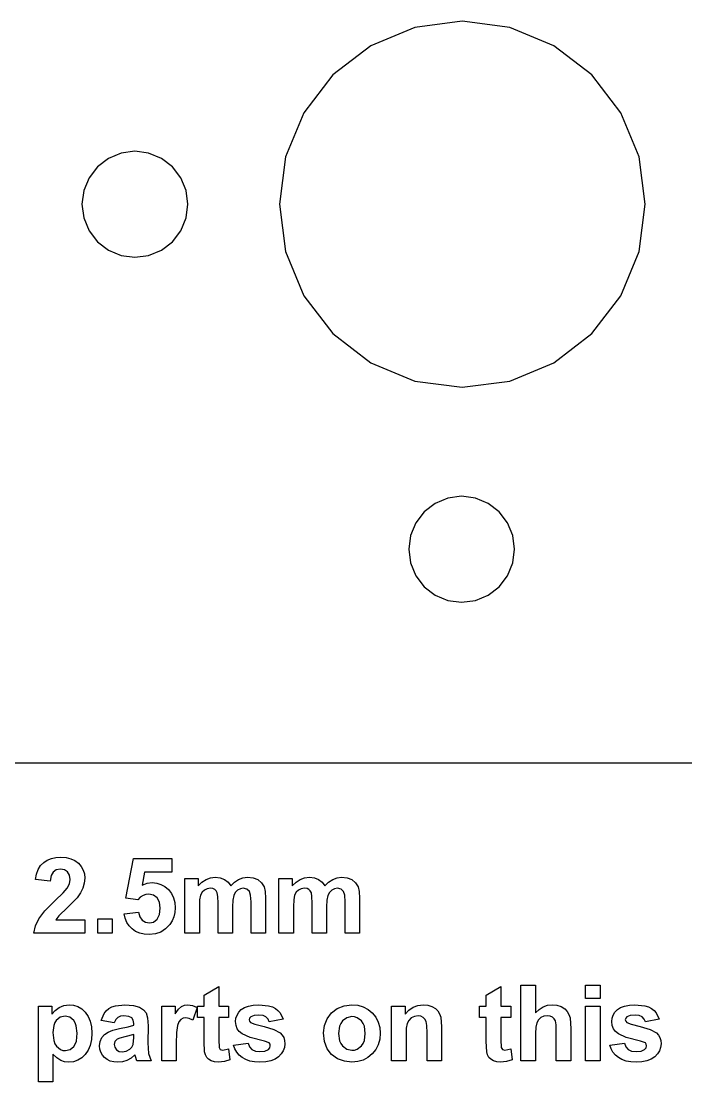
# Model space of a CAD drawing. Extents: x -235 to 145, y -3219 to -2628.
# Drawn here: x 38.3 to 72.8, y -3219.2 to -3164.2 of the extents above; entities that cross this region are included whole.
import ezdxf

# ---------------------------------------------------------------- set-up
doc = ezdxf.new("R2010")
doc.units = 0
doc.layers.add('Layer0', color=7, linetype='Continuous', true_color=0xffffff)
doc.layers.add('Mild Steel 2.5mm', color=7, linetype='Continuous', true_color=0xffffff)

msp = doc.modelspace()

# ---------------------------------------------------------------- linework, layer by layer
at = {"layer": 'Layer0'}
for p, q in [((61.234, -3164.19), (58.775, -3164.514)), ((63.693, -3164.514), (61.234, -3164.19)), ((58.775, -3164.514), (56.484, -3165.463)), ((65.984, -3165.463), (63.693, -3164.514)), ((56.484, -3165.463), (54.516, -3166.973)), ((67.951, -3166.973), (65.984, -3165.463)), ((54.516, -3166.973), (53.007, -3168.94)), ((69.461, -3168.94), (67.951, -3166.973)), ((53.007, -3168.94), (52.057, -3171.232)), ((70.41, -3171.232), (69.461, -3168.94)), ((43.522, -3171.034), (42.859, -3171.309)), ((44.234, -3170.94), (43.522, -3171.034)), ((44.946, -3171.034), (44.234, -3170.94)), ((45.609, -3171.309), (44.946, -3171.034)), ((42.859, -3171.309), (42.289, -3171.746)), ((46.178, -3171.746), (45.609, -3171.309)), ((52.057, -3171.232), (51.734, -3173.69)), ((70.734, -3173.69), (70.41, -3171.232)), ((42.289, -3171.746), (41.852, -3172.315)), ((46.615, -3172.315), (46.178, -3171.746)), ((41.852, -3172.315), (41.577, -3172.979)), ((46.89, -3172.979), (46.615, -3172.315)), ((41.577, -3172.979), (41.484, -3173.69)), ((46.984, -3173.69), (46.89, -3172.979)), ((41.484, -3173.69), (41.577, -3174.402)), ((46.89, -3174.402), (46.984, -3173.69)), ((51.734, -3173.69), (52.057, -3176.149)), ((70.41, -3176.149), (70.734, -3173.69)), ((41.577, -3174.402), (41.852, -3175.065)), ((46.615, -3175.065), (46.89, -3174.402)), ((41.852, -3175.065), (42.289, -3175.635)), ((46.178, -3175.635), (46.615, -3175.065)), ((42.289, -3175.635), (42.859, -3176.072)), ((45.609, -3176.072), (46.178, -3175.635)), ((42.859, -3176.072), (43.522, -3176.347)), ((43.522, -3176.347), (44.234, -3176.44)), ((44.234, -3176.44), (44.946, -3176.347)), ((44.946, -3176.347), (45.609, -3176.072)), ((52.057, -3176.149), (53.007, -3178.44)), ((69.461, -3178.44), (70.41, -3176.149)), ((53.007, -3178.44), (54.516, -3180.408)), ((67.951, -3180.408), (69.461, -3178.44)), ((54.516, -3180.408), (56.484, -3181.918)), ((65.984, -3181.918), (67.951, -3180.408)), ((56.484, -3181.918), (58.775, -3182.867)), ((63.693, -3182.867), (65.984, -3181.918)), ((58.775, -3182.867), (61.234, -3183.19)), ((61.234, -3183.19), (63.693, -3182.867)), ((60.488, -3188.944), (59.825, -3189.219)), ((61.2, -3188.85), (60.488, -3188.944)), ((61.912, -3188.944), (61.2, -3188.85)), ((62.575, -3189.219), (61.912, -3188.944)), ((59.255, -3189.656), (58.818, -3190.225)), ((59.825, -3189.219), (59.255, -3189.656)), ((63.145, -3189.656), (62.575, -3189.219)), ((63.582, -3190.225), (63.145, -3189.656)), ((58.818, -3190.225), (58.544, -3190.888)), ((63.856, -3190.888), (63.582, -3190.225)), ((58.544, -3190.888), (58.45, -3191.6)), ((63.95, -3191.6), (63.856, -3190.888)), ((58.45, -3191.6), (58.544, -3192.312)), ((63.856, -3192.312), (63.95, -3191.6)), ((58.544, -3192.312), (58.818, -3192.975)), ((63.582, -3192.975), (63.856, -3192.312)), ((58.818, -3192.975), (59.255, -3193.545)), ((63.145, -3193.545), (63.582, -3192.975)), ((59.255, -3193.545), (59.825, -3193.982)), ((62.575, -3193.982), (63.145, -3193.545)), ((59.825, -3193.982), (60.488, -3194.256)), ((61.912, -3194.256), (62.575, -3193.982)), ((60.488, -3194.256), (61.2, -3194.35)), ((61.2, -3194.35), (61.912, -3194.256)), ((12.034, -3202.69), (110.434, -3202.69))]:
    msp.add_line(p, q, dxfattribs=at)
at = {"layer": 'Mild Steel 2.5mm'}
for p, q in [((39.338, -3208.015, 0.02), (39.497, -3207.857, 0.02)), ((39.497, -3207.857, 0.02), (39.685, -3207.739, 0.02)), ((39.685, -3207.739, 0.02), (39.895, -3207.654, 0.02)), ((39.895, -3207.654, 0.02), (40.128, -3207.603, 0.02)), ((40.128, -3207.603, 0.02), (40.382, -3207.586, 0.02)), ((40.382, -3207.586, 0.02), (40.658, -3207.606, 0.02)), ((40.658, -3207.606, 0.02), (40.902, -3207.665, 0.02)), ((40.902, -3207.665, 0.02), (41.115, -3207.763, 0.02)), ((41.115, -3207.763, 0.02), (41.297, -3207.9, 0.02)), ((41.297, -3207.9, 0.02), (41.443, -3208.067, 0.02)), ((43.768, -3209.703, 0.02), (44.154, -3207.656, 0.02)), ((44.154, -3207.656, 0.02), (46.148, -3207.656, 0.02)), ((46.148, -3207.656, 0.02), (46.148, -3208.362, 0.02)), ((39.076, -3208.751, 0.02), (39.127, -3208.461, 0.02)), ((39.127, -3208.461, 0.02), (39.215, -3208.216, 0.02)), ((39.215, -3208.216, 0.02), (39.338, -3208.015, 0.02)), ((39.988, -3208.354, 0.02), (39.878, -3208.543, 0.02)), ((40.152, -3208.247, 0.02), (39.988, -3208.354, 0.02)), ((40.363, -3208.211, 0.02), (40.152, -3208.247, 0.02)), ((40.576, -3208.245, 0.02), (40.363, -3208.211, 0.02)), ((40.738, -3208.347, 0.02), (40.576, -3208.245, 0.02)), ((40.839, -3208.512, 0.02), (40.738, -3208.347, 0.02)), ((41.443, -3208.067, 0.02), (41.547, -3208.252, 0.02)), ((41.547, -3208.252, 0.02), (41.609, -3208.457, 0.02)), ((41.609, -3208.457, 0.02), (41.63, -3208.681, 0.02)), ((44.726, -3208.362, 0.02), (44.608, -3209.03, 0.02)), ((46.148, -3208.362, 0.02), (44.726, -3208.362, 0.02)), ((39.827, -3208.826, 0.02), (39.076, -3208.751, 0.02)), ((39.878, -3208.543, 0.02), (39.827, -3208.826, 0.02)), ((40.718, -3209.196, 0.02), (40.834, -3208.964, 0.02)), ((40.834, -3208.964, 0.02), (40.873, -3208.735, 0.02)), ((40.873, -3208.735, 0.02), (40.839, -3208.512, 0.02)), ((41.606, -3208.94, 0.02), (41.535, -3209.187, 0.02)), ((41.63, -3208.681, 0.02), (41.606, -3208.94, 0.02)), ((44.608, -3209.03, 0.02), (44.862, -3208.935, 0.02)), ((44.862, -3208.935, 0.02), (45.123, -3208.904, 0.02)), ((45.123, -3208.904, 0.02), (45.364, -3208.926, 0.02)), ((45.364, -3208.926, 0.02), (45.586, -3208.995, 0.02)), ((45.586, -3208.995, 0.02), (45.789, -3209.109, 0.02)), ((46.826, -3208.686, 0.02), (47.521, -3208.686, 0.02)), ((46.826, -3211.535, 0.02), (46.826, -3208.686, 0.02)), ((47.521, -3208.686, 0.02), (47.521, -3209.075, 0.02)), ((47.521, -3209.075, 0.02), (47.716, -3208.877, 0.02)), ((47.716, -3208.877, 0.02), (47.93, -3208.735, 0.02)), ((47.93, -3208.735, 0.02), (48.16, -3208.65, 0.02)), ((48.16, -3208.65, 0.02), (48.409, -3208.622, 0.02)), ((48.409, -3208.622, 0.02), (48.665, -3208.65, 0.02)), ((48.665, -3208.65, 0.02), (48.884, -3208.735, 0.02)), ((48.884, -3208.735, 0.02), (49.067, -3208.876, 0.02)), ((49.067, -3208.876, 0.02), (49.214, -3209.075, 0.02)), ((49.214, -3209.075, 0.02), (49.409, -3208.876, 0.02)), ((49.409, -3208.876, 0.02), (49.619, -3208.735, 0.02)), ((49.619, -3208.735, 0.02), (49.844, -3208.65, 0.02)), ((49.844, -3208.65, 0.02), (50.083, -3208.622, 0.02)), ((50.083, -3208.622, 0.02), (50.373, -3208.654, 0.02)), ((50.373, -3208.654, 0.02), (50.614, -3208.749, 0.02)), ((50.614, -3208.749, 0.02), (50.804, -3208.907, 0.02)), ((50.804, -3208.907, 0.02), (50.939, -3209.124, 0.02)), ((51.712, -3208.686, 0.02), (52.406, -3208.686, 0.02)), ((51.712, -3211.535, 0.02), (51.712, -3208.686, 0.02)), ((52.406, -3208.686, 0.02), (52.406, -3209.075, 0.02)), ((52.406, -3209.075, 0.02), (52.602, -3208.877, 0.02)), ((52.602, -3208.877, 0.02), (52.815, -3208.735, 0.02)), ((52.815, -3208.735, 0.02), (53.046, -3208.65, 0.02)), ((53.046, -3208.65, 0.02), (53.294, -3208.622, 0.02)), ((53.294, -3208.622, 0.02), (53.55, -3208.65, 0.02)), ((53.55, -3208.65, 0.02), (53.769, -3208.735, 0.02)), ((53.769, -3208.735, 0.02), (53.952, -3208.876, 0.02)), ((53.952, -3208.876, 0.02), (54.099, -3209.075, 0.02)), ((54.099, -3209.075, 0.02), (54.294, -3208.876, 0.02)), ((54.294, -3208.876, 0.02), (54.504, -3208.735, 0.02)), ((54.504, -3208.735, 0.02), (54.729, -3208.65, 0.02)), ((54.729, -3208.65, 0.02), (54.968, -3208.622, 0.02)), ((54.968, -3208.622, 0.02), (55.258, -3208.654, 0.02)), ((55.258, -3208.654, 0.02), (55.5, -3208.749, 0.02)), ((55.5, -3208.749, 0.02), (55.689, -3208.907, 0.02)), ((55.689, -3208.907, 0.02), (55.824, -3209.124, 0.02)), ((40.093, -3209.84, 0.02), (40.504, -3209.442, 0.02)), ((40.504, -3209.442, 0.02), (40.718, -3209.196, 0.02)), ((41.411, -3209.432, 0.02), (41.233, -3209.69, 0.02)), ((41.535, -3209.187, 0.02), (41.411, -3209.432, 0.02)), ((44.804, -3209.523, 0.02), (44.654, -3209.576, 0.02)), ((44.962, -3209.505, 0.02), (44.804, -3209.523, 0.02)), ((45.197, -3209.55, 0.02), (44.962, -3209.505, 0.02)), ((45.384, -3209.686, 0.02), (45.197, -3209.55, 0.02)), ((45.789, -3209.109, 0.02), (45.973, -3209.268, 0.02)), ((45.973, -3209.268, 0.02), (46.126, -3209.464, 0.02)), ((46.126, -3209.464, 0.02), (46.235, -3209.688, 0.02)), ((47.64, -3209.564, 0.02), (47.595, -3209.799, 0.02)), ((47.721, -3209.407, 0.02), (47.64, -3209.564, 0.02)), ((47.84, -3209.293, 0.02), (47.721, -3209.407, 0.02)), ((47.989, -3209.222, 0.02), (47.84, -3209.293, 0.02)), ((48.154, -3209.199, 0.02), (47.989, -3209.222, 0.02)), ((48.284, -3209.213, 0.02), (48.154, -3209.199, 0.02)), ((48.384, -3209.258, 0.02), (48.284, -3209.213, 0.02)), ((48.457, -3209.332, 0.02), (48.384, -3209.258, 0.02)), ((48.508, -3209.438, 0.02), (48.457, -3209.332, 0.02)), ((48.539, -3209.632, 0.02), (48.508, -3209.438, 0.02)), ((49.445, -3209.414, 0.02), (49.364, -3209.578, 0.02)), ((49.565, -3209.295, 0.02), (49.445, -3209.414, 0.02)), ((49.71, -3209.223, 0.02), (49.565, -3209.295, 0.02)), ((49.863, -3209.199, 0.02), (49.71, -3209.223, 0.02)), ((50.052, -3209.239, 0.02), (49.863, -3209.199, 0.02)), ((50.185, -3209.36, 0.02), (50.052, -3209.239, 0.02)), ((50.243, -3209.558, 0.02), (50.185, -3209.36, 0.02)), ((50.263, -3209.907, 0.02), (50.243, -3209.558, 0.02)), ((50.939, -3209.124, 0.02), (50.997, -3209.362, 0.02)), ((50.997, -3209.362, 0.02), (51.017, -3209.714, 0.02)), ((52.526, -3209.564, 0.02), (52.481, -3209.799, 0.02)), ((52.606, -3209.407, 0.02), (52.526, -3209.564, 0.02)), ((52.726, -3209.293, 0.02), (52.606, -3209.407, 0.02)), ((52.874, -3209.222, 0.02), (52.726, -3209.293, 0.02)), ((53.04, -3209.199, 0.02), (52.874, -3209.222, 0.02)), ((53.169, -3209.213, 0.02), (53.04, -3209.199, 0.02)), ((53.269, -3209.258, 0.02), (53.169, -3209.213, 0.02)), ((53.342, -3209.332, 0.02), (53.269, -3209.258, 0.02)), ((53.394, -3209.438, 0.02), (53.342, -3209.332, 0.02)), ((53.424, -3209.632, 0.02), (53.394, -3209.438, 0.02)), ((54.331, -3209.414, 0.02), (54.249, -3209.578, 0.02)), ((54.451, -3209.295, 0.02), (54.331, -3209.414, 0.02)), ((54.595, -3209.223, 0.02), (54.451, -3209.295, 0.02)), ((54.748, -3209.199, 0.02), (54.595, -3209.223, 0.02)), ((54.938, -3209.239, 0.02), (54.748, -3209.199, 0.02)), ((55.07, -3209.36, 0.02), (54.938, -3209.239, 0.02)), ((55.129, -3209.558, 0.02), (55.07, -3209.36, 0.02)), ((55.148, -3209.907, 0.02), (55.129, -3209.558, 0.02)), ((55.824, -3209.124, 0.02), (55.883, -3209.362, 0.02)), ((55.883, -3209.362, 0.02), (55.902, -3209.714, 0.02)), ((39.564, -3210.369, 0.02), (40.093, -3209.84, 0.02)), ((41.233, -3209.69, 0.02), (40.739, -3210.191, 0.02)), ((44.38, -3209.792, 0.02), (43.768, -3209.703, 0.02)), ((44.513, -3209.666, 0.02), (44.38, -3209.792, 0.02)), ((44.654, -3209.576, 0.02), (44.513, -3209.666, 0.02)), ((45.506, -3209.912, 0.02), (45.384, -3209.686, 0.02)), ((45.547, -3210.229, 0.02), (45.506, -3209.912, 0.02)), ((46.235, -3209.688, 0.02), (46.3, -3209.938, 0.02)), ((46.3, -3209.938, 0.02), (46.322, -3210.216, 0.02)), ((47.595, -3209.799, 0.02), (47.58, -3210.151, 0.02)), ((48.549, -3209.974, 0.02), (48.539, -3209.632, 0.02)), ((48.549, -3211.535, 0.02), (48.549, -3209.974, 0.02)), ((49.318, -3209.819, 0.02), (49.302, -3210.167, 0.02)), ((49.364, -3209.578, 0.02), (49.318, -3209.819, 0.02)), ((50.263, -3211.535, 0.02), (50.263, -3209.907, 0.02)), ((51.017, -3209.714, 0.02), (51.017, -3211.535, 0.02)), ((52.481, -3209.799, 0.02), (52.465, -3210.151, 0.02)), ((53.434, -3209.974, 0.02), (53.424, -3209.632, 0.02)), ((53.434, -3211.535, 0.02), (53.434, -3209.974, 0.02)), ((54.203, -3209.819, 0.02), (54.188, -3210.167, 0.02)), ((54.249, -3209.578, 0.02), (54.203, -3209.819, 0.02)), ((55.148, -3211.535, 0.02), (55.148, -3209.907, 0.02)), ((55.902, -3209.714, 0.02), (55.902, -3211.535, 0.02)), ((39.245, -3210.783, 0.02), (39.564, -3210.369, 0.02)), ((40.287, -3210.626, 0.02), (40.133, -3210.835, 0.02)), ((40.739, -3210.191, 0.02), (40.287, -3210.626, 0.02)), ((43.677, -3210.524, 0.02), (44.428, -3210.446, 0.02)), ((43.727, -3210.758, 0.02), (43.677, -3210.524, 0.02)), ((44.428, -3210.446, 0.02), (44.492, -3210.675, 0.02)), ((45.383, -3210.807, 0.02), (45.506, -3210.567, 0.02)), ((45.506, -3210.567, 0.02), (45.547, -3210.229, 0.02)), ((46.304, -3210.452, 0.02), (46.251, -3210.675, 0.02)), ((46.322, -3210.216, 0.02), (46.304, -3210.452, 0.02)), ((47.58, -3210.151, 0.02), (47.58, -3211.535, 0.02)), ((49.302, -3210.167, 0.02), (49.302, -3211.535, 0.02)), ((52.465, -3210.151, 0.02), (52.465, -3211.535, 0.02)), ((54.188, -3210.167, 0.02), (54.188, -3211.535, 0.02)), ((38.987, -3211.535, 0.02), (39.073, -3211.149, 0.02)), ((39.073, -3211.149, 0.02), (39.245, -3210.783, 0.02)), ((40.133, -3210.835, 0.02), (41.63, -3210.835, 0.02)), ((41.63, -3210.835, 0.02), (41.63, -3211.535, 0.02)), ((42.3, -3211.535, 0.02), (42.3, -3210.782, 0.02)), ((42.3, -3210.782, 0.02), (43.054, -3210.782, 0.02)), ((43.054, -3210.782, 0.02), (43.054, -3211.535, 0.02)), ((43.813, -3210.967, 0.02), (43.727, -3210.758, 0.02)), ((43.933, -3211.151, 0.02), (43.813, -3210.967, 0.02)), ((44.087, -3211.31, 0.02), (43.933, -3211.151, 0.02)), ((44.492, -3210.675, 0.02), (44.618, -3210.85, 0.02)), ((44.618, -3210.85, 0.02), (44.789, -3210.962, 0.02)), ((44.789, -3210.962, 0.02), (44.983, -3210.999, 0.02)), ((44.983, -3210.999, 0.02), (45.201, -3210.951, 0.02)), ((45.201, -3210.951, 0.02), (45.383, -3210.807, 0.02)), ((46.04, -3211.082, 0.02), (45.83, -3211.31, 0.02)), ((46.163, -3210.885, 0.02), (46.04, -3211.082, 0.02)), ((46.251, -3210.675, 0.02), (46.163, -3210.885, 0.02)), ((41.63, -3211.535, 0.02), (38.987, -3211.535, 0.02)), ((43.054, -3211.535, 0.02), (42.3, -3211.535, 0.02)), ((44.271, -3211.438, 0.02), (44.087, -3211.31, 0.02)), ((44.481, -3211.529, 0.02), (44.271, -3211.438, 0.02)), ((44.715, -3211.584, 0.02), (44.481, -3211.529, 0.02)), ((44.975, -3211.602, 0.02), (44.715, -3211.584, 0.02)), ((45.297, -3211.57, 0.02), (44.975, -3211.602, 0.02)), ((45.582, -3211.472, 0.02), (45.297, -3211.57, 0.02)), ((45.83, -3211.31, 0.02), (45.582, -3211.472, 0.02)), ((47.58, -3211.535, 0.02), (46.826, -3211.535, 0.02)), ((49.302, -3211.535, 0.02), (48.549, -3211.535, 0.02)), ((51.017, -3211.535, 0.02), (50.263, -3211.535, 0.02)), ((52.465, -3211.535, 0.02), (51.712, -3211.535, 0.02)), ((54.188, -3211.535, 0.02), (53.434, -3211.535, 0.02)), ((55.902, -3211.535, 0.02), (55.148, -3211.535, 0.02)), ((47.83, -3214.744, 0.02), (48.586, -3214.304, 0.02)), ((48.586, -3214.304, 0.02), (48.586, -3215.31, 0.02)), ((62.48, -3214.744, 0.02), (63.237, -3214.304, 0.02)), ((63.237, -3214.304, 0.02), (63.237, -3215.31, 0.02)), ((64.272, -3218.159, 0.02), (64.272, -3214.226, 0.02)), ((64.272, -3214.226, 0.02), (65.026, -3214.226, 0.02)), ((65.026, -3214.226, 0.02), (65.026, -3215.672, 0.02)), ((67.631, -3214.924, 0.02), (67.631, -3214.226, 0.02)), ((67.631, -3214.226, 0.02), (68.385, -3214.226, 0.02)), ((68.385, -3214.226, 0.02), (68.385, -3214.924, 0.02)), ((47.83, -3215.31, 0.02), (47.83, -3214.744, 0.02)), ((62.48, -3215.31, 0.02), (62.48, -3214.744, 0.02)), ((68.385, -3214.924, 0.02), (67.631, -3214.924, 0.02)), ((39.223, -3215.31, 0.02), (39.926, -3215.31, 0.02)), ((39.223, -3219.243, 0.02), (39.223, -3215.31, 0.02)), ((39.926, -3215.31, 0.02), (39.926, -3215.729, 0.02)), ((39.926, -3215.729, 0.02), (40.087, -3215.534, 0.02)), ((40.087, -3215.534, 0.02), (40.296, -3215.38, 0.02)), ((40.296, -3215.38, 0.02), (40.543, -3215.279, 0.02)), ((40.543, -3215.279, 0.02), (40.814, -3215.246, 0.02)), ((40.814, -3215.246, 0.02), (41.053, -3215.27, 0.02)), ((41.053, -3215.27, 0.02), (41.273, -3215.343, 0.02)), ((41.273, -3215.343, 0.02), (41.474, -3215.464, 0.02)), ((41.474, -3215.464, 0.02), (41.657, -3215.635, 0.02)), ((42.637, -3215.696, 0.02), (42.747, -3215.557, 0.02)), ((42.747, -3215.557, 0.02), (42.877, -3215.444, 0.02)), ((42.877, -3215.444, 0.02), (43.035, -3215.357, 0.02)), ((43.035, -3215.357, 0.02), (43.227, -3215.295, 0.02)), ((43.227, -3215.295, 0.02), (43.714, -3215.246, 0.02)), ((43.714, -3215.246, 0.02), (44.154, -3215.276, 0.02)), ((44.154, -3215.276, 0.02), (44.465, -3215.365, 0.02)), ((44.465, -3215.365, 0.02), (44.676, -3215.501, 0.02)), ((44.676, -3215.501, 0.02), (44.813, -3215.668, 0.02)), ((45.624, -3218.159, 0.02), (45.624, -3215.31, 0.02)), ((45.624, -3215.31, 0.02), (46.325, -3215.31, 0.02)), ((46.325, -3215.31, 0.02), (46.325, -3215.715, 0.02)), ((46.325, -3215.715, 0.02), (46.495, -3215.477, 0.02)), ((46.495, -3215.477, 0.02), (46.648, -3215.337, 0.02)), ((46.648, -3215.337, 0.02), (46.801, -3215.268, 0.02)), ((46.801, -3215.268, 0.02), (46.974, -3215.246, 0.02)), ((46.974, -3215.246, 0.02), (47.227, -3215.281, 0.02)), ((47.227, -3215.281, 0.02), (47.47, -3215.388, 0.02)), ((47.47, -3215.388, 0.02), (47.237, -3216.045, 0.02)), ((47.484, -3215.911, 0.02), (47.484, -3215.31, 0.02)), ((47.484, -3215.31, 0.02), (47.83, -3215.31, 0.02)), ((48.586, -3215.31, 0.02), (49.101, -3215.31, 0.02)), ((49.101, -3215.31, 0.02), (49.101, -3215.911, 0.02)), ((49.628, -3215.631, 0.02), (49.756, -3215.498, 0.02)), ((49.756, -3215.498, 0.02), (49.922, -3215.388, 0.02)), ((49.922, -3215.388, 0.02), (50.129, -3215.309, 0.02)), ((50.129, -3215.309, 0.02), (50.376, -3215.261, 0.02)), ((50.376, -3215.261, 0.02), (50.663, -3215.246, 0.02)), ((50.663, -3215.246, 0.02), (51.172, -3215.293, 0.02)), ((51.172, -3215.293, 0.02), (51.371, -3215.353, 0.02)), ((51.371, -3215.353, 0.02), (51.532, -3215.436, 0.02)), ((51.532, -3215.436, 0.02), (51.663, -3215.543, 0.02)), ((51.663, -3215.543, 0.02), (51.772, -3215.672, 0.02)), ((54.441, -3215.657, 0.02), (54.742, -3215.431, 0.02)), ((54.742, -3215.431, 0.02), (55.101, -3215.292, 0.02)), ((55.101, -3215.292, 0.02), (55.5, -3215.246, 0.02)), ((55.5, -3215.246, 0.02), (55.808, -3215.272, 0.02)), ((55.808, -3215.272, 0.02), (56.088, -3215.351, 0.02)), ((56.088, -3215.351, 0.02), (56.338, -3215.482, 0.02)), ((56.338, -3215.482, 0.02), (56.559, -3215.666, 0.02)), ((57.557, -3218.159, 0.02), (57.557, -3215.31, 0.02)), ((57.557, -3215.31, 0.02), (58.258, -3215.31, 0.02)), ((58.258, -3215.31, 0.02), (58.258, -3215.729, 0.02)), ((58.258, -3215.729, 0.02), (58.456, -3215.517, 0.02)), ((58.456, -3215.517, 0.02), (58.679, -3215.366, 0.02)), ((58.679, -3215.366, 0.02), (58.926, -3215.276, 0.02)), ((58.926, -3215.276, 0.02), (59.196, -3215.246, 0.02)), ((59.196, -3215.246, 0.02), (59.435, -3215.268, 0.02)), ((59.435, -3215.268, 0.02), (59.653, -3215.336, 0.02)), ((59.653, -3215.336, 0.02), (59.834, -3215.438, 0.02)), ((59.834, -3215.438, 0.02), (59.965, -3215.565, 0.02)), ((59.965, -3215.565, 0.02), (60.055, -3215.714, 0.02)), ((62.134, -3215.911, 0.02), (62.134, -3215.31, 0.02)), ((62.134, -3215.31, 0.02), (62.48, -3215.31, 0.02)), ((63.237, -3215.31, 0.02), (63.752, -3215.31, 0.02)), ((63.752, -3215.31, 0.02), (63.752, -3215.911, 0.02)), ((65.026, -3215.672, 0.02), (65.217, -3215.486, 0.02)), ((65.217, -3215.486, 0.02), (65.427, -3215.352, 0.02)), ((65.427, -3215.352, 0.02), (65.653, -3215.272, 0.02)), ((65.653, -3215.272, 0.02), (65.898, -3215.246, 0.02)), ((65.898, -3215.246, 0.02), (66.146, -3215.27, 0.02)), ((66.146, -3215.27, 0.02), (66.368, -3215.342, 0.02)), ((66.368, -3215.342, 0.02), (66.551, -3215.452, 0.02)), ((66.551, -3215.452, 0.02), (66.683, -3215.589, 0.02)), ((66.683, -3215.589, 0.02), (66.772, -3215.747, 0.02)), ((67.631, -3218.159, 0.02), (67.631, -3215.31, 0.02)), ((67.631, -3215.31, 0.02), (68.385, -3215.31, 0.02)), ((68.385, -3215.31, 0.02), (68.385, -3218.159, 0.02)), ((69.161, -3215.631, 0.02), (69.289, -3215.498, 0.02)), ((69.289, -3215.498, 0.02), (69.455, -3215.388, 0.02)), ((69.455, -3215.388, 0.02), (69.662, -3215.309, 0.02)), ((69.662, -3215.309, 0.02), (69.909, -3215.261, 0.02)), ((69.909, -3215.261, 0.02), (70.196, -3215.246, 0.02)), ((70.196, -3215.246, 0.02), (70.706, -3215.293, 0.02)), ((70.706, -3215.293, 0.02), (70.904, -3215.353, 0.02)), ((70.904, -3215.353, 0.02), (71.065, -3215.436, 0.02)), ((71.065, -3215.436, 0.02), (71.196, -3215.543, 0.02)), ((71.196, -3215.543, 0.02), (71.305, -3215.672, 0.02)), ((40.072, -3216.174, 0.02), (40.015, -3216.319, 0.02)), ((40.152, -3216.055, 0.02), (40.072, -3216.174, 0.02)), ((40.357, -3215.895, 0.02), (40.152, -3216.055, 0.02)), ((40.61, -3215.841, 0.02), (40.357, -3215.895, 0.02)), ((40.854, -3215.896, 0.02), (40.61, -3215.841, 0.02)), ((41.056, -3216.059, 0.02), (40.854, -3215.896, 0.02)), ((41.134, -3216.182, 0.02), (41.056, -3216.059, 0.02)), ((41.657, -3215.635, 0.02), (41.808, -3215.848, 0.02)), ((41.808, -3215.848, 0.02), (41.916, -3216.1, 0.02)), ((41.916, -3216.1, 0.02), (41.981, -3216.39, 0.02)), ((42.48, -3216.056, 0.02), (42.637, -3215.696, 0.02)), ((43.164, -3216.179, 0.02), (42.48, -3216.056, 0.02)), ((43.245, -3216.011, 0.02), (43.164, -3216.179, 0.02)), ((43.347, -3215.902, 0.02), (43.245, -3216.011, 0.02)), ((43.482, -3215.842, 0.02), (43.347, -3215.902, 0.02)), ((43.661, -3215.822, 0.02), (43.482, -3215.842, 0.02)), ((43.911, -3215.846, 0.02), (43.661, -3215.822, 0.02)), ((44.066, -3215.915, 0.02), (43.911, -3215.846, 0.02)), ((44.146, -3216.039, 0.02), (44.066, -3215.915, 0.02)), ((44.173, -3216.225, 0.02), (44.146, -3216.039, 0.02)), ((44.813, -3215.668, 0.02), (44.888, -3215.929, 0.02)), ((44.888, -3215.929, 0.02), (44.913, -3216.343, 0.02)), ((46.516, -3216.131, 0.02), (46.441, -3216.324, 0.02)), ((46.614, -3216.009, 0.02), (46.516, -3216.131, 0.02)), ((46.736, -3215.944, 0.02), (46.614, -3216.009, 0.02)), ((46.883, -3215.922, 0.02), (46.736, -3215.944, 0.02)), ((47.053, -3215.953, 0.02), (46.883, -3215.922, 0.02)), ((47.237, -3216.045, 0.02), (47.053, -3215.953, 0.02)), ((47.83, -3215.911, 0.02), (47.484, -3215.911, 0.02)), ((47.83, -3217.153, 0.02), (47.83, -3215.911, 0.02)), ((49.101, -3215.911, 0.02), (48.586, -3215.911, 0.02)), ((48.586, -3215.911, 0.02), (48.586, -3217.059, 0.02)), ((49.463, -3216.12, 0.02), (49.482, -3215.943, 0.02)), ((49.485, -3216.314, 0.02), (49.463, -3216.12, 0.02)), ((49.482, -3215.943, 0.02), (49.537, -3215.78, 0.02)), ((49.537, -3215.78, 0.02), (49.628, -3215.631, 0.02)), ((50.185, -3215.939, 0.02), (50.164, -3216.024, 0.02)), ((50.164, -3216.024, 0.02), (50.182, -3216.098, 0.02)), ((50.182, -3216.098, 0.02), (50.239, -3216.161, 0.02)), ((50.249, -3215.871, 0.02), (50.185, -3215.939, 0.02)), ((50.239, -3216.161, 0.02), (50.466, -3216.251, 0.02)), ((50.42, -3215.808, 0.02), (50.249, -3215.871, 0.02)), ((50.676, -3215.788, 0.02), (50.42, -3215.808, 0.02)), ((50.885, -3215.81, 0.02), (50.676, -3215.788, 0.02)), ((51.04, -3215.876, 0.02), (50.885, -3215.81, 0.02)), ((51.147, -3215.984, 0.02), (51.04, -3215.876, 0.02)), ((51.213, -3216.131, 0.02), (51.147, -3215.984, 0.02)), ((51.924, -3216, 0.02), (51.213, -3216.131, 0.02)), ((51.772, -3215.672, 0.02), (51.924, -3216, 0.02)), ((54.078, -3216.325, 0.02), (54.217, -3215.967, 0.02)), ((54.217, -3215.967, 0.02), (54.441, -3215.657, 0.02)), ((55.006, -3216.085, 0.02), (54.918, -3216.21, 0.02)), ((55.231, -3215.916, 0.02), (55.006, -3216.085, 0.02)), ((55.502, -3215.86, 0.02), (55.231, -3215.916, 0.02)), ((55.644, -3215.874, 0.02), (55.502, -3215.86, 0.02)), ((55.774, -3215.916, 0.02), (55.644, -3215.874, 0.02)), ((55.997, -3216.085, 0.02), (55.774, -3215.916, 0.02)), ((56.085, -3216.21, 0.02), (55.997, -3216.085, 0.02)), ((56.559, -3215.666, 0.02), (56.74, -3215.889, 0.02)), ((56.74, -3215.889, 0.02), (56.869, -3216.141, 0.02)), ((56.869, -3216.141, 0.02), (56.947, -3216.42, 0.02)), ((58.451, -3216.055, 0.02), (58.369, -3216.214, 0.02)), ((58.582, -3215.93, 0.02), (58.451, -3216.055, 0.02)), ((58.748, -3215.849, 0.02), (58.582, -3215.93, 0.02)), ((58.934, -3215.822, 0.02), (58.748, -3215.849, 0.02)), ((59.075, -3215.841, 0.02), (58.934, -3215.822, 0.02)), ((59.195, -3215.898, 0.02), (59.075, -3215.841, 0.02)), ((59.289, -3215.988, 0.02), (59.195, -3215.898, 0.02)), ((59.352, -3216.108, 0.02), (59.289, -3215.988, 0.02)), ((59.388, -3216.325, 0.02), (59.352, -3216.108, 0.02)), ((60.055, -3215.714, 0.02), (60.113, -3215.881, 0.02)), ((60.113, -3215.881, 0.02), (60.154, -3216.389, 0.02)), ((62.48, -3215.911, 0.02), (62.134, -3215.911, 0.02)), ((62.48, -3217.153, 0.02), (62.48, -3215.911, 0.02)), ((63.752, -3215.911, 0.02), (63.237, -3215.911, 0.02)), ((63.237, -3215.911, 0.02), (63.237, -3217.059, 0.02)), ((65.183, -3216.028, 0.02), (65.095, -3216.189, 0.02)), ((65.31, -3215.914, 0.02), (65.183, -3216.028, 0.02)), ((65.468, -3215.845, 0.02), (65.31, -3215.914, 0.02)), ((65.646, -3215.822, 0.02), (65.468, -3215.845, 0.02)), ((65.796, -3215.84, 0.02), (65.646, -3215.822, 0.02)), ((65.918, -3215.894, 0.02), (65.796, -3215.84, 0.02)), ((66.01, -3215.977, 0.02), (65.918, -3215.894, 0.02)), ((66.07, -3216.085, 0.02), (66.01, -3215.977, 0.02)), ((66.102, -3216.288, 0.02), (66.07, -3216.085, 0.02)), ((66.772, -3215.747, 0.02), (66.828, -3215.922, 0.02)), ((66.828, -3215.922, 0.02), (66.866, -3216.488, 0.02)), ((68.997, -3216.12, 0.02), (69.015, -3215.943, 0.02)), ((69.018, -3216.314, 0.02), (68.997, -3216.12, 0.02)), ((69.015, -3215.943, 0.02), (69.07, -3215.78, 0.02)), ((69.07, -3215.78, 0.02), (69.161, -3215.631, 0.02)), ((69.718, -3215.939, 0.02), (69.697, -3216.024, 0.02)), ((69.697, -3216.024, 0.02), (69.716, -3216.098, 0.02)), ((69.716, -3216.098, 0.02), (69.772, -3216.161, 0.02)), ((69.783, -3215.871, 0.02), (69.718, -3215.939, 0.02)), ((69.772, -3216.161, 0.02), (69.999, -3216.251, 0.02)), ((69.954, -3215.808, 0.02), (69.783, -3215.871, 0.02)), ((70.209, -3215.788, 0.02), (69.954, -3215.808, 0.02)), ((70.418, -3215.81, 0.02), (70.209, -3215.788, 0.02)), ((70.573, -3215.876, 0.02), (70.418, -3215.81, 0.02)), ((70.68, -3215.984, 0.02), (70.573, -3215.876, 0.02)), ((70.746, -3216.131, 0.02), (70.68, -3215.984, 0.02)), ((71.457, -3216, 0.02), (70.746, -3216.131, 0.02)), ((71.305, -3215.672, 0.02), (71.457, -3216, 0.02)), ((40.015, -3216.319, 0.02), (39.969, -3216.686, 0.02)), ((39.969, -3216.686, 0.02), (40.017, -3217.104, 0.02)), ((41.19, -3216.334, 0.02), (41.134, -3216.182, 0.02)), ((41.235, -3216.724, 0.02), (41.19, -3216.334, 0.02)), ((41.192, -3217.137, 0.02), (41.235, -3216.724, 0.02)), ((41.981, -3216.39, 0.02), (42.003, -3216.719, 0.02)), ((42.003, -3216.719, 0.02), (41.981, -3217.055, 0.02)), ((42.656, -3216.784, 0.02), (42.841, -3216.661, 0.02)), ((42.841, -3216.661, 0.02), (43.095, -3216.567, 0.02)), ((43.095, -3216.567, 0.02), (43.441, -3216.485, 0.02)), ((43.441, -3216.485, 0.02), (43.888, -3216.389, 0.02)), ((43.888, -3216.389, 0.02), (44.173, -3216.3, 0.02)), ((44.173, -3216.3, 0.02), (44.173, -3216.225, 0.02)), ((44.913, -3216.343, 0.02), (44.905, -3217.223, 0.02)), ((46.394, -3216.677, 0.02), (46.378, -3217.279, 0.02)), ((46.441, -3216.324, 0.02), (46.394, -3216.677, 0.02)), ((49.548, -3216.486, 0.02), (49.485, -3216.314, 0.02)), ((49.654, -3216.635, 0.02), (49.548, -3216.486, 0.02)), ((49.801, -3216.761, 0.02), (49.654, -3216.635, 0.02)), ((50.466, -3216.251, 0.02), (50.943, -3216.372, 0.02)), ((50.943, -3216.372, 0.02), (51.454, -3216.525, 0.02)), ((51.454, -3216.525, 0.02), (51.784, -3216.708, 0.02)), ((51.784, -3216.708, 0.02), (51.887, -3216.818, 0.02)), ((54.032, -3216.694, 0.02), (54.078, -3216.325, 0.02)), ((54.078, -3217.148, 0.02), (54.032, -3216.694, 0.02)), ((54.855, -3216.36, 0.02), (54.805, -3216.735, 0.02)), ((54.918, -3216.21, 0.02), (54.855, -3216.36, 0.02)), ((56.147, -3216.359, 0.02), (56.085, -3216.21, 0.02)), ((56.197, -3216.729, 0.02), (56.147, -3216.359, 0.02)), ((56.147, -3217.108, 0.02), (56.197, -3216.729, 0.02)), ((56.972, -3216.727, 0.02), (56.946, -3217.036, 0.02)), ((56.947, -3216.42, 0.02), (56.972, -3216.727, 0.02)), ((58.326, -3216.466, 0.02), (58.311, -3216.869, 0.02)), ((58.369, -3216.214, 0.02), (58.326, -3216.466, 0.02)), ((59.4, -3216.705, 0.02), (59.388, -3216.325, 0.02)), ((59.4, -3218.159, 0.02), (59.4, -3216.705, 0.02)), ((60.154, -3216.389, 0.02), (60.154, -3218.159, 0.02)), ((65.043, -3216.416, 0.02), (65.026, -3216.732, 0.02)), ((65.095, -3216.189, 0.02), (65.043, -3216.416, 0.02)), ((66.113, -3216.654, 0.02), (66.102, -3216.288, 0.02)), ((66.113, -3218.159, 0.02), (66.113, -3216.654, 0.02)), ((66.866, -3216.488, 0.02), (66.866, -3218.159, 0.02)), ((69.081, -3216.486, 0.02), (69.018, -3216.314, 0.02)), ((69.187, -3216.635, 0.02), (69.081, -3216.486, 0.02)), ((69.335, -3216.761, 0.02), (69.187, -3216.635, 0.02)), ((69.999, -3216.251, 0.02), (70.476, -3216.372, 0.02)), ((70.476, -3216.372, 0.02), (70.988, -3216.525, 0.02)), ((70.988, -3216.525, 0.02), (71.317, -3216.708, 0.02)), ((71.317, -3216.708, 0.02), (71.42, -3216.818, 0.02)), ((40.017, -3217.104, 0.02), (40.076, -3217.266, 0.02)), ((40.076, -3217.266, 0.02), (40.16, -3217.396, 0.02)), ((41.137, -3217.293, 0.02), (41.192, -3217.137, 0.02)), ((41.981, -3217.055, 0.02), (41.915, -3217.353, 0.02)), ((42.402, -3217.381, 0.02), (42.431, -3217.153, 0.02)), ((42.431, -3217.153, 0.02), (42.518, -3216.951, 0.02)), ((42.518, -3216.951, 0.02), (42.656, -3216.784, 0.02)), ((43.193, -3217.156, 0.02), (43.156, -3217.303, 0.02)), ((43.304, -3217.038, 0.02), (43.193, -3217.156, 0.02)), ((43.455, -3216.973, 0.02), (43.304, -3217.038, 0.02)), ((43.714, -3216.906, 0.02), (43.455, -3216.973, 0.02)), ((44.173, -3216.791, 0.02), (43.714, -3216.906, 0.02)), ((44.143, -3217.309, 0.02), (44.173, -3216.941, 0.02)), ((44.173, -3216.941, 0.02), (44.173, -3216.791, 0.02)), ((44.905, -3217.223, 0.02), (44.942, -3217.777, 0.02)), ((46.378, -3217.279, 0.02), (46.378, -3218.159, 0.02)), ((47.854, -3217.684, 0.02), (47.83, -3217.153, 0.02)), ((48.586, -3217.059, 0.02), (48.601, -3217.466, 0.02)), ((49.359, -3217.346, 0.02), (50.115, -3217.231, 0.02)), ((50.213, -3216.936, 0.02), (49.801, -3216.761, 0.02)), ((50.115, -3217.231, 0.02), (50.188, -3217.424, 0.02)), ((50.958, -3217.129, 0.02), (50.213, -3216.936, 0.02)), ((51.21, -3217.228, 0.02), (50.958, -3217.129, 0.02)), ((51.25, -3217.292, 0.02), (51.21, -3217.228, 0.02)), ((51.887, -3216.818, 0.02), (51.961, -3216.949, 0.02)), ((51.961, -3216.949, 0.02), (52.005, -3217.099, 0.02)), ((52.02, -3217.268, 0.02), (52, -3217.457, 0.02)), ((52.005, -3217.099, 0.02), (52.02, -3217.268, 0.02)), ((54.217, -3217.527, 0.02), (54.078, -3217.148, 0.02)), ((54.805, -3216.735, 0.02), (54.855, -3217.109, 0.02)), ((54.855, -3217.109, 0.02), (54.918, -3217.259, 0.02)), ((54.918, -3217.259, 0.02), (55.006, -3217.384, 0.02)), ((55.997, -3217.384, 0.02), (56.085, -3217.258, 0.02)), ((56.085, -3217.258, 0.02), (56.147, -3217.108, 0.02)), ((56.946, -3217.036, 0.02), (56.868, -3217.318, 0.02)), ((58.311, -3216.869, 0.02), (58.311, -3218.159, 0.02)), ((62.504, -3217.684, 0.02), (62.48, -3217.153, 0.02)), ((63.237, -3217.059, 0.02), (63.251, -3217.466, 0.02)), ((65.026, -3216.732, 0.02), (65.026, -3218.159, 0.02)), ((68.892, -3217.346, 0.02), (69.649, -3217.231, 0.02)), ((69.746, -3216.936, 0.02), (69.335, -3216.761, 0.02)), ((69.649, -3217.231, 0.02), (69.722, -3217.424, 0.02)), ((70.491, -3217.129, 0.02), (69.746, -3216.936, 0.02)), ((70.743, -3217.228, 0.02), (70.491, -3217.129, 0.02)), ((70.783, -3217.292, 0.02), (70.743, -3217.228, 0.02)), ((71.42, -3216.818, 0.02), (71.494, -3216.949, 0.02)), ((71.494, -3216.949, 0.02), (71.539, -3217.099, 0.02)), ((71.553, -3217.268, 0.02), (71.533, -3217.457, 0.02)), ((71.539, -3217.099, 0.02), (71.553, -3217.268, 0.02)), ((40.184, -3218.002, 0.02), (39.977, -3217.808, 0.02)), ((39.977, -3217.808, 0.02), (39.977, -3219.243, 0.02)), ((40.16, -3217.396, 0.02), (40.371, -3217.568, 0.02)), ((40.371, -3217.568, 0.02), (40.492, -3217.611, 0.02)), ((40.492, -3217.611, 0.02), (40.624, -3217.625, 0.02)), ((40.624, -3217.625, 0.02), (40.864, -3217.573, 0.02)), ((40.864, -3217.573, 0.02), (41.061, -3217.415, 0.02)), ((41.061, -3217.415, 0.02), (41.137, -3217.293, 0.02)), ((41.654, -3217.828, 0.02), (41.47, -3218.001, 0.02)), ((41.806, -3217.61, 0.02), (41.654, -3217.828, 0.02)), ((41.915, -3217.353, 0.02), (41.806, -3217.61, 0.02)), ((42.418, -3217.556, 0.02), (42.402, -3217.381, 0.02)), ((42.466, -3217.714, 0.02), (42.418, -3217.556, 0.02)), ((42.545, -3217.858, 0.02), (42.466, -3217.714, 0.02)), ((43.156, -3217.303, 0.02), (43.186, -3217.451, 0.02)), ((43.186, -3217.451, 0.02), (43.274, -3217.577, 0.02)), ((43.274, -3217.577, 0.02), (43.408, -3217.664, 0.02)), ((43.408, -3217.664, 0.02), (43.575, -3217.692, 0.02)), ((43.575, -3217.692, 0.02), (43.774, -3217.659, 0.02)), ((43.774, -3217.659, 0.02), (43.964, -3217.558, 0.02)), ((43.964, -3217.558, 0.02), (44.077, -3217.445, 0.02)), ((44.077, -3217.445, 0.02), (44.143, -3217.309, 0.02)), ((44.942, -3217.777, 0.02), (45.077, -3218.159, 0.02)), ((47.895, -3217.85, 0.02), (47.854, -3217.684, 0.02)), ((48.601, -3217.466, 0.02), (48.668, -3217.561, 0.02)), ((48.668, -3217.561, 0.02), (48.795, -3217.598, 0.02)), ((48.795, -3217.598, 0.02), (49.099, -3217.526, 0.02)), ((49.099, -3217.526, 0.02), (49.163, -3218.111, 0.02)), ((49.426, -3217.538, 0.02), (49.359, -3217.346, 0.02)), ((49.522, -3217.709, 0.02), (49.426, -3217.538, 0.02)), ((49.648, -3217.859, 0.02), (49.522, -3217.709, 0.02)), ((50.188, -3217.424, 0.02), (50.311, -3217.565, 0.02)), ((50.311, -3217.565, 0.02), (50.488, -3217.65, 0.02)), ((50.488, -3217.65, 0.02), (50.724, -3217.679, 0.02)), ((50.724, -3217.679, 0.02), (50.981, -3217.652, 0.02)), ((50.981, -3217.652, 0.02), (51.164, -3217.572, 0.02)), ((51.164, -3217.572, 0.02), (51.239, -3217.484, 0.02)), ((51.239, -3217.484, 0.02), (51.264, -3217.37, 0.02)), ((51.264, -3217.37, 0.02), (51.25, -3217.292, 0.02)), ((51.836, -3217.794, 0.02), (51.693, -3217.942, 0.02)), ((51.938, -3217.633, 0.02), (51.836, -3217.794, 0.02)), ((52, -3217.457, 0.02), (51.938, -3217.633, 0.02)), ((54.445, -3217.828, 0.02), (54.217, -3217.527, 0.02)), ((54.758, -3218.046, 0.02), (54.445, -3217.828, 0.02)), ((55.006, -3217.384, 0.02), (55.231, -3217.553, 0.02)), ((55.231, -3217.553, 0.02), (55.502, -3217.609, 0.02)), ((55.502, -3217.609, 0.02), (55.644, -3217.595, 0.02)), ((55.644, -3217.595, 0.02), (55.774, -3217.553, 0.02)), ((55.774, -3217.553, 0.02), (55.997, -3217.384, 0.02)), ((56.555, -3217.798, 0.02), (56.333, -3217.984, 0.02)), ((56.738, -3217.572, 0.02), (56.555, -3217.798, 0.02)), ((56.868, -3217.318, 0.02), (56.738, -3217.572, 0.02)), ((62.546, -3217.85, 0.02), (62.504, -3217.684, 0.02)), ((63.251, -3217.466, 0.02), (63.319, -3217.561, 0.02)), ((63.319, -3217.561, 0.02), (63.446, -3217.598, 0.02)), ((63.446, -3217.598, 0.02), (63.749, -3217.526, 0.02)), ((63.749, -3217.526, 0.02), (63.814, -3218.111, 0.02)), ((68.959, -3217.538, 0.02), (68.892, -3217.346, 0.02)), ((69.055, -3217.709, 0.02), (68.959, -3217.538, 0.02)), ((69.181, -3217.859, 0.02), (69.055, -3217.709, 0.02)), ((69.722, -3217.424, 0.02), (69.844, -3217.565, 0.02)), ((69.844, -3217.565, 0.02), (70.021, -3217.65, 0.02)), ((70.021, -3217.65, 0.02), (70.258, -3217.679, 0.02)), ((70.258, -3217.679, 0.02), (70.514, -3217.652, 0.02)), ((70.514, -3217.652, 0.02), (70.697, -3217.572, 0.02)), ((70.697, -3217.572, 0.02), (70.772, -3217.484, 0.02)), ((70.772, -3217.484, 0.02), (70.797, -3217.37, 0.02)), ((70.797, -3217.37, 0.02), (70.783, -3217.292, 0.02)), ((71.369, -3217.794, 0.02), (71.226, -3217.942, 0.02)), ((71.471, -3217.633, 0.02), (71.369, -3217.794, 0.02)), ((71.533, -3217.457, 0.02), (71.471, -3217.633, 0.02)), ((40.381, -3218.13, 0.02), (40.184, -3218.002, 0.02)), ((40.584, -3218.2, 0.02), (40.381, -3218.13, 0.02)), ((40.809, -3218.224, 0.02), (40.584, -3218.2, 0.02)), ((41.048, -3218.199, 0.02), (40.809, -3218.224, 0.02)), ((41.268, -3218.125, 0.02), (41.048, -3218.199, 0.02)), ((41.47, -3218.001, 0.02), (41.268, -3218.125, 0.02)), ((42.656, -3217.985, 0.02), (42.545, -3217.858, 0.02)), ((42.794, -3218.089, 0.02), (42.656, -3217.985, 0.02)), ((42.956, -3218.164, 0.02), (42.794, -3218.089, 0.02)), ((43.141, -3218.209, 0.02), (42.956, -3218.164, 0.02)), ((43.349, -3218.224, 0.02), (43.141, -3218.209, 0.02)), ((43.592, -3218.2, 0.02), (43.349, -3218.224, 0.02)), ((43.819, -3218.13, 0.02), (43.592, -3218.2, 0.02)), ((44.032, -3218.012, 0.02), (43.819, -3218.13, 0.02)), ((44.232, -3217.848, 0.02), (44.032, -3218.012, 0.02)), ((44.259, -3217.936, 0.02), (44.232, -3217.848, 0.02)), ((44.331, -3218.159, 0.02), (44.259, -3217.936, 0.02)), ((45.077, -3218.159, 0.02), (44.331, -3218.159, 0.02)), ((46.378, -3218.159, 0.02), (45.624, -3218.159, 0.02)), ((47.96, -3217.978, 0.02), (47.895, -3217.85, 0.02)), ((48.058, -3218.077, 0.02), (47.96, -3217.978, 0.02)), ((48.2, -3218.155, 0.02), (48.058, -3218.077, 0.02)), ((48.374, -3218.206, 0.02), (48.2, -3218.155, 0.02)), ((48.567, -3218.224, 0.02), (48.374, -3218.206, 0.02)), ((48.883, -3218.195, 0.02), (48.567, -3218.224, 0.02)), ((49.163, -3218.111, 0.02), (48.883, -3218.195, 0.02)), ((49.803, -3217.987, 0.02), (49.648, -3217.859, 0.02)), ((49.988, -3218.091, 0.02), (49.803, -3217.987, 0.02)), ((50.203, -3218.165, 0.02), (49.988, -3218.091, 0.02)), ((50.448, -3218.209, 0.02), (50.203, -3218.165, 0.02)), ((50.724, -3218.224, 0.02), (50.448, -3218.209, 0.02)), ((51.025, -3218.206, 0.02), (50.724, -3218.224, 0.02)), ((51.287, -3218.153, 0.02), (51.025, -3218.206, 0.02)), ((51.51, -3218.065, 0.02), (51.287, -3218.153, 0.02)), ((51.693, -3217.942, 0.02), (51.51, -3218.065, 0.02)), ((55.122, -3218.179, 0.02), (54.758, -3218.046, 0.02)), ((55.505, -3218.224, 0.02), (55.122, -3218.179, 0.02)), ((55.808, -3218.197, 0.02), (55.505, -3218.224, 0.02)), ((56.084, -3218.117, 0.02), (55.808, -3218.197, 0.02)), ((56.333, -3217.984, 0.02), (56.084, -3218.117, 0.02)), ((58.311, -3218.159, 0.02), (57.557, -3218.159, 0.02)), ((60.154, -3218.159, 0.02), (59.4, -3218.159, 0.02)), ((62.61, -3217.978, 0.02), (62.546, -3217.85, 0.02)), ((62.709, -3218.077, 0.02), (62.61, -3217.978, 0.02)), ((62.85, -3218.155, 0.02), (62.709, -3218.077, 0.02)), ((63.024, -3218.206, 0.02), (62.85, -3218.155, 0.02)), ((63.218, -3218.224, 0.02), (63.024, -3218.206, 0.02)), ((63.533, -3218.195, 0.02), (63.218, -3218.224, 0.02)), ((63.814, -3218.111, 0.02), (63.533, -3218.195, 0.02)), ((65.026, -3218.159, 0.02), (64.272, -3218.159, 0.02)), ((66.866, -3218.159, 0.02), (66.113, -3218.159, 0.02)), ((68.385, -3218.159, 0.02), (67.631, -3218.159, 0.02)), ((69.336, -3217.987, 0.02), (69.181, -3217.859, 0.02)), ((69.521, -3218.091, 0.02), (69.336, -3217.987, 0.02)), ((69.736, -3218.165, 0.02), (69.521, -3218.091, 0.02)), ((69.982, -3218.209, 0.02), (69.736, -3218.165, 0.02)), ((70.258, -3218.224, 0.02), (69.982, -3218.209, 0.02)), ((70.558, -3218.206, 0.02), (70.258, -3218.224, 0.02)), ((70.82, -3218.153, 0.02), (70.558, -3218.206, 0.02)), ((71.043, -3218.065, 0.02), (70.82, -3218.153, 0.02)), ((71.226, -3217.942, 0.02), (71.043, -3218.065, 0.02)), ((39.977, -3219.243, 0.02), (39.223, -3219.243, 0.02))]:
    msp.add_line(p, q, dxfattribs=at)

doc.saveas('drawing.dxf')
